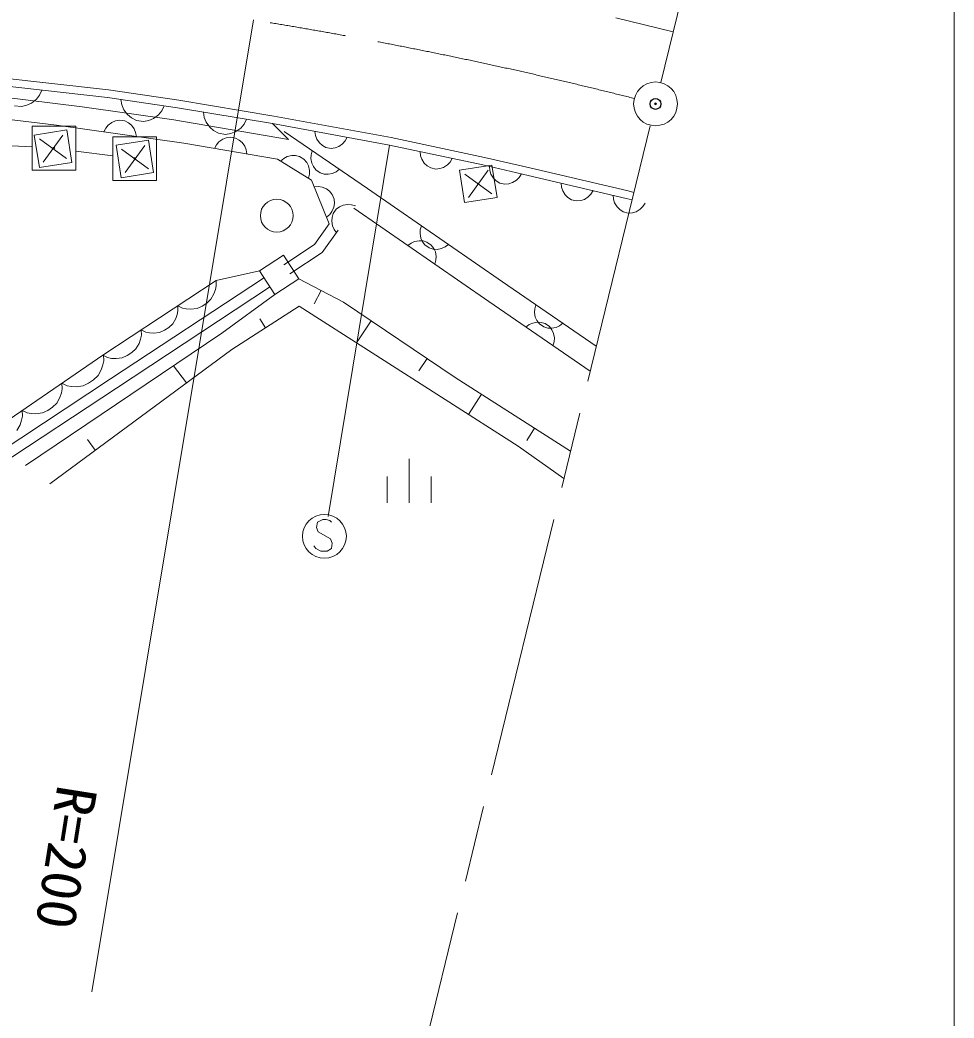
# Model space of a CAD drawing. Units: millimetres, scale not verified. Extents: x 40000 to 680000, y 20000 to 380000.
# Drawn here: x 536336 to 579000, y 241532 to 287112 of the extents above; entities that cross this region are included whole.
import ezdxf
from ezdxf.enums import TextEntityAlignment as Align

# ---------------------------------------------------------------- set-up
doc = ezdxf.new("R2010")
doc.units = ezdxf.units.MM
doc.header["$LTSCALE"] = 1000
doc.header["$PDMODE"] = 32
doc.header["$PDSIZE"] = 500
doc.linetypes.add('CHAIN', pattern=[18.5, 12, -1.5, 3.5, -1.5])
for name, color, linetype, lineweight in [('M-BGD', 7, 'Continuous', 13), ('M-BGD-EXST', 7, 'Continuous', 13), ('M-BMK', 2, 'CHAIN', 13), ('M-BMK-ROW', 30, 'Continuous', 13), ('M-BMK-SRVR', 3, 'Continuous', 13), ('M-STR-HTXT', 7, 'Continuous', 13), ('M-STR-STRC', 7, 'Continuous', 13), ('M-TTL-BAND', 7, 'Continuous', 13)]:
    doc.layers.add(name, color=color, linetype=linetype, lineweight=lineweight)
doc.layers.add('M-OTRS', color=6, linetype='Continuous')
doc.styles.add('ＭＳ ゴシック', font='')
doc.styles.get('ＭＳ ゴシック').set_extended_font_data('MS Gothic')

msp = doc.modelspace()

# ---------------------------------------------------------------- linework, layer by layer
at = {"layer": 'M-BGD'}
for p, q in [((532352, 284462), (540331, 283567)), ((532352, 284462), (540331, 283567)), ((532387, 284810), (540375, 283914)), ((539180, 283151), (532312, 283991)), ((537088, 283488), (537229, 283673)), ((537229, 283673), (537335, 283903)), ((540331, 283567), (543537, 283104)), ((540331, 283567), (543537, 283104)), ((540375, 283914), (543595, 283449)), ((536089, 283198), (536407, 283162)), ((536407, 283162), (536654, 283215)), ((536654, 283215), (536867, 283312)), ((536867, 283312), (537088, 283488)), ((543370, 282547), (539180, 283151)), ((540944, 283479), (540989, 283230)), ((540989, 283230), (541079, 283015)), ((542810, 282967), (542924, 283193)), ((543537, 283104), (547868, 282380)), ((543537, 283104), (547868, 282380)), ((543595, 283449), (547926, 282725)), ((538003, 282312), (532199, 282984)), ((541079, 283015), (541249, 282788)), ((541249, 282788), (541429, 282641)), ((541429, 282641), (541655, 282527)), ((542221, 282526), (542436, 282617)), ((542436, 282617), (542663, 282786)), ((542663, 282786), (542810, 282967)), ((544716, 282907), (544756, 282657)), ((544756, 282657), (544841, 282440)), ((547931, 282724), (553289, 281745)), ((543820, 281479), (538003, 282312)), ((540254, 282171), (540169, 282002)), ((540364, 282307), (540254, 282171)), ((540534, 282434), (540364, 282307)), ((540695, 282502), (540534, 282434)), ((540882, 282536), (540695, 282502)), ((541120, 282502), (540882, 282536)), ((541289, 282417), (541120, 282502)), ((541425, 282307), (541289, 282417)), ((541552, 282137), (541425, 282307)), ((541655, 282527), (541972, 282481)), ((541972, 282481), (542221, 282526)), ((548598, 281652), (543370, 282547)), ((544841, 282440), (545005, 282210)), ((545005, 282210), (545183, 282058)), ((546189, 282012), (546419, 282176)), ((546419, 282176), (546570, 282354)), ((546570, 282354), (546689, 282577)), ((547868, 282380), (553221, 281401)), ((547868, 282380), (548598, 281652)), ((536991, 281854), (538473, 282089)), ((537226, 280373), (536991, 281854)), ((537400, 280613), (538298, 281849)), ((538473, 282089), (538707, 280607)), ((541620, 281976), (541552, 282137)), ((541654, 281789), (541620, 281976)), ((545183, 282058), (545406, 281940)), ((545406, 281940), (545722, 281887)), ((545761, 281729), (545599, 281665)), ((545722, 281887), (545972, 281926)), ((545949, 281758), (545761, 281729)), ((546186, 281718), (545949, 281758)), ((545972, 281926), (546189, 282012)), ((546353, 281628), (546186, 281718)), ((548405, 282015), (552210, 279417)), ((549807, 282026), (549833, 281838)), ((549833, 281838), (549895, 281674)), ((551191, 281590), (551282, 281756)), ((553289, 281745), (557548, 280830)), ((537231, 281680), (538467, 280782)), ((540726, 281388), (542207, 281623)), ((540961, 279907), (540726, 281388)), ((541135, 280147), (542033, 281383)), ((542207, 281623), (542442, 280141)), ((548104, 280754), (543820, 281479)), ((545312, 281409), (545223, 281242)), ((545426, 281542), (545312, 281409)), ((545599, 281665), (545426, 281542)), ((546486, 281515), (546353, 281628)), ((546609, 281342), (546486, 281515)), ((546672, 281179), (546609, 281342)), ((549895, 281674), (550016, 281499)), ((550016, 281499), (550147, 281384)), ((550147, 281384), (550313, 281293)), ((550313, 281293), (550549, 281249)), ((550549, 281249), (550737, 281276)), ((550737, 281276), (550901, 281338)), ((550901, 281338), (551075, 281458)), ((551075, 281458), (551191, 281590)), ((553221, 281401), (557470, 280489)), ((540966, 281214), (542202, 280316)), ((546702, 280991), (546672, 281179)), ((548384, 280793), (548238, 280671)), ((548539, 280873), (548384, 280793)), ((548746, 280922), (548539, 280873)), ((548920, 280920), (548746, 280922)), ((549105, 280877), (548920, 280920)), ((549309, 280751), (549105, 280877)), ((549636, 280957), (549626, 280782)), ((549626, 280782), (549665, 280573)), ((549688, 281139), (549636, 280957)), ((554612, 281103), (554633, 280914)), ((554633, 280914), (554690, 280748)), ((555982, 280624), (556079, 280788)), ((557548, 280830), (559622, 280356)), ((538707, 280607), (537226, 280373)), ((549650, 279801), (548104, 280754)), ((549431, 280605), (549309, 280751)), ((549512, 280450), (549431, 280605)), ((549561, 280244), (549512, 280450)), ((549665, 280573), (549738, 280415)), ((549738, 280415), (549853, 280263)), ((554690, 280748), (554805, 280570)), ((554805, 280570), (554933, 280451)), ((554933, 280451), (555096, 280354)), ((555096, 280354), (555331, 280304)), ((555331, 280304), (555519, 280325)), ((555519, 280325), (555685, 280381)), ((555685, 280381), (555863, 280496)), ((555863, 280496), (555982, 280624)), ((556412, 280251), (557893, 280486)), ((557470, 280489), (559542, 280015)), ((557775, 280419), (557793, 280230)), ((557893, 280486), (558128, 279004)), ((559622, 280356), (564114, 279304)), ((542442, 280141), (540961, 279907)), ((549515, 279884), (549559, 280069)), ((549559, 280069), (549561, 280244)), ((549853, 280263), (550051, 280128)), ((550051, 280128), (550234, 280076)), ((550234, 280076), (550409, 280066)), ((550409, 280066), (550617, 280105)), ((550617, 280105), (550776, 280178)), ((550776, 280178), (550927, 280293)), ((556646, 278770), (556412, 280251)), ((556652, 280077), (557888, 279179)), ((556821, 279010), (557719, 280246)), ((557793, 280230), (557848, 280064)), ((557848, 280064), (557960, 279884)), ((557960, 279884), (558087, 279763)), ((559017, 279796), (559139, 279923)), ((559139, 279923), (559237, 280085)), ((559542, 280015), (564028, 278964)), ((550464, 277796), (549650, 279801)), ((549964, 279506), (549775, 279493)), ((550137, 279479), (549964, 279506)), ((550332, 279396), (550137, 279479)), ((552210, 279417), (558373, 275155)), ((558087, 279763), (558249, 279665)), ((558249, 279665), (558483, 279611)), ((558483, 279611), (558671, 279629)), ((558671, 279629), (558838, 279684)), ((558838, 279684), (559017, 279796)), ((561055, 279661), (561072, 279472)), ((561072, 279472), (561126, 279305)), ((550472, 279291), (550332, 279396)), ((550595, 279147), (550472, 279291)), ((550685, 278924), (550595, 279147)), ((558128, 279004), (556646, 278770)), ((561126, 279305), (561238, 279125)), ((561238, 279125), (561363, 279003)), ((561363, 279003), (561525, 278904)), ((562114, 278920), (562294, 279032)), ((562294, 279032), (562416, 279157)), ((562416, 279157), (562515, 279319)), ((563433, 279115), (563448, 278925)), ((564028, 278964), (564293, 278897)), ((564114, 279304), (564376, 279237)), ((550588, 278367), (550671, 278562)), ((550671, 278562), (550698, 278735)), ((550698, 278735), (550685, 278924)), ((550936, 278583), (550783, 278471)), ((551096, 278653), (550936, 278583)), ((551305, 278689), (551096, 278653)), ((551480, 278675), (551305, 278689)), ((551661, 278620), (551480, 278675)), ((551584, 278512), (557750, 274248)), ((561525, 278904), (561758, 278849)), ((561758, 278849), (561947, 278866)), ((561947, 278866), (562114, 278920)), ((563448, 278925), (563498, 278758)), ((563498, 278758), (563607, 278576)), ((563607, 278576), (563730, 278452)), ((564661, 278464), (564785, 278587)), ((564785, 278587), (564888, 278747)), ((550339, 278104), (550483, 278227)), ((550483, 278227), (550588, 278367)), ((550589, 278093), (550575, 277919)), ((550644, 278275), (550589, 278093)), ((550783, 278471), (550644, 278275)), ((563730, 278452), (563890, 278349)), ((563890, 278349), (564123, 278291)), ((564123, 278291), (564312, 278305)), ((564312, 278305), (564479, 278355)), ((564479, 278355), (564661, 278464)), ((550464, 277796), (549791, 276855)), ((550575, 277919), (550611, 277710)), ((550611, 277710), (550681, 277550)), ((554675, 277712), (554622, 277530)), ((550870, 277505), (550143, 276489)), ((550681, 277550), (550793, 277397)), ((554622, 277530), (554610, 277355)), ((554610, 277355), (554649, 277147)), ((554649, 277147), (554721, 276987)), ((549791, 276855), (548389, 275935)), ((554202, 276920), (554051, 276807)), ((554362, 276993), (554202, 276920)), ((554570, 277031), (554362, 276993)), ((554745, 277019), (554570, 277031)), ((554721, 276987), (554835, 276836)), ((554927, 276966), (554745, 277019)), ((554835, 276836), (555032, 276699)), ((555124, 276830), (554927, 276966)), ((555032, 276699), (555214, 276646)), ((555238, 276678), (555124, 276830)), ((555311, 276519), (555238, 276678)), ((555389, 276635), (555597, 276673)), ((555597, 276673), (555757, 276745)), ((555757, 276745), (555909, 276859)), ((548370, 276364), (547280, 275655)), ((549068, 275291), (548370, 276364)), ((550143, 276489), (548664, 275517)), ((555214, 276646), (555389, 276635)), ((555349, 276310), (555311, 276519)), ((555337, 276136), (555349, 276310)), ((555284, 275953), (555337, 276136)), ((547464, 275326), (540468, 270717)), ((545292, 275220), (547280, 275655)), ((547280, 275655), (547978, 274582)), ((540119, 271798), (545292, 275220)), ((547739, 274908), (540743, 270300)), ((545265, 274799), (545301, 274974)), ((545301, 274974), (545290, 275218)), ((547978, 274582), (549068, 275291)), ((551108, 274226), (549068, 275291)), ((558373, 275155), (562657, 272211)), ((545054, 274357), (545195, 274601)), ((545195, 274601), (545265, 274799)), ((545560, 272810), (547978, 274582)), ((550088, 274759), (549769, 274149)), ((543549, 273827), (543539, 274060)), ((543539, 274060), (543759, 273954)), ((543759, 273954), (543934, 273919)), ((544144, 273906), (544423, 273940)), ((544423, 273940), (544657, 274044)), ((544657, 274044), (544867, 274183)), ((544867, 274183), (545054, 274357)), ((546014, 272067), (549092, 274039)), ((549092, 274039), (559093, 267641)), ((556213, 270791), (551108, 274226)), ((557750, 274248), (562378, 271068)), ((559897, 274108), (559845, 273925)), ((543448, 273472), (543515, 273661)), ((543515, 273661), (543549, 273827)), ((543934, 273919), (544144, 273906)), ((559845, 273925), (559834, 273751)), ((559834, 273751), (559873, 273542)), ((559873, 273542), (559945, 273383)), ((542935, 272942), (543135, 273074)), ((543135, 273074), (543314, 273240)), ((543314, 273240), (543448, 273472)), ((547553, 273053), (547288, 273467)), ((552384, 273367), (551709, 272365)), ((559597, 273197), (559446, 273083)), ((559756, 273270), (559597, 273197)), ((559965, 273309), (559756, 273270)), ((559945, 273383), (560060, 273231)), ((560140, 273298), (559965, 273309)), ((560060, 273231), (560257, 273096)), ((560322, 273245), (560140, 273298)), ((560257, 273096), (560440, 273043)), ((560520, 273109), (560322, 273245)), ((560440, 273043), (560614, 273032)), ((560634, 272958), (560520, 273109)), ((560614, 273032), (560823, 273071)), ((560823, 273071), (560982, 273144)), ((560982, 273144), (561133, 273258)), ((536587, 266763), (545560, 272810)), ((541845, 272538), (541881, 272712)), ((541881, 272712), (541870, 272957)), ((541870, 272957), (542081, 272856)), ((542081, 272856), (542247, 272822)), ((542247, 272822), (542447, 272810)), ((542447, 272810), (542713, 272843)), ((542713, 272843), (542935, 272942)), ((560707, 272799), (560634, 272958)), ((560745, 272590), (560707, 272799)), ((560735, 272416), (560745, 272590)), ((541634, 272096), (541775, 272340)), ((541775, 272340), (541845, 272538)), ((560682, 272233), (560735, 272416)), ((534615, 268035), (540119, 271798)), ((537698, 265929), (546014, 272067)), ((540119, 271798), (540340, 271693)), ((540162, 271549), (540146, 271817)), ((540340, 271693), (540514, 271657)), ((540724, 271645), (541004, 271679)), ((541004, 271679), (541237, 271783)), ((541237, 271783), (541447, 271922)), ((541447, 271922), (541634, 272096)), ((540052, 271140), (540126, 271358)), ((540126, 271358), (540162, 271549)), ((540514, 271657), (540724, 271645)), ((543935, 270533), (543353, 271322)), ((554936, 271650), (554556, 271084)), ((539700, 270676), (539902, 270870)), ((539902, 270870), (540052, 271140)), ((561486, 267423), (556213, 270791)), ((540468, 270717), (534974, 267092)), ((540744, 270300), (535249, 266674)), ((538263, 270263), (538247, 270519)), ((538247, 270519), (538491, 270407)), ((538491, 270407), (538683, 270371)), ((538683, 270371), (538913, 270361)), ((538913, 270361), (539218, 270403)), ((539218, 270403), (539472, 270521)), ((539472, 270521), (539700, 270676)), ((538014, 269613), (538157, 269871)), ((538157, 269871), (538228, 270079)), ((538228, 270079), (538263, 270263)), ((557422, 270018), (556829, 269089)), ((537603, 269279), (537821, 269428)), ((537821, 269428), (538014, 269613)), ((536412, 268838), (536447, 269021)), ((536447, 269021), (536431, 269277)), ((536431, 269277), (536665, 269170)), ((536665, 269170), (536848, 269136)), ((536848, 269136), (537068, 269126)), ((537068, 269126), (537360, 269166)), ((537360, 269166), (537603, 269279)), ((536198, 268371), (536341, 268629)), ((536341, 268629), (536412, 268838)), ((559842, 268473), (559483, 267910)), ((539777, 267463), (539420, 267947)), ((559093, 267641), (561180, 266174)), ((554112, 267065), (554112, 265065)), ((553112, 266265), (553112, 265065)), ((555112, 266265), (555112, 265065))]:
    msp.add_line(p, q, dxfattribs=at)
msp.add_circle((548066, 278174), 750, dxfattribs=at)
at = {"layer": 'M-BGD-EXST'}
for p, q in [((553221, 281401), (550411, 264430)), ((549923, 264172), (549883, 263932)), ((549883, 263932), (549963, 263732)), ((550163, 264292), (549923, 264172)), ((550323, 264292), (550163, 264292)), ((550483, 264252), (550323, 264292)), ((550563, 264172), (550483, 264252)), ((549963, 263732), (550523, 263412)), ((549843, 262972), (549763, 263092)), ((550523, 263412), (550603, 263212)), ((550603, 263212), (550563, 262972)), ((550083, 262852), (549843, 262972)), ((550363, 262852), (550083, 262852)), ((550563, 262972), (550363, 262852))]:
    msp.add_line(p, q, dxfattribs=at)
msp.add_circle((550243, 263532), 1000, dxfattribs=at)
at = {"layer": 'M-BMK'}
for p, q in [((565602, 284251), (573310, 315762)), ((553475, 234673), (565127, 282308))]:
    msp.add_line(p, q, dxfattribs=at)
msp.add_arc((515377, 89627), 200000, 75.81249, 80.90298, dxfattribs=at)
at = {"layer": 'M-BMK-ROW'}
for p, q in [((536888, 280255), (536888, 282255)), ((536888, 282255), (538888, 282255)), ((538888, 282255), (538888, 280255)), ((529691, 281723), (536888, 281312)), ((540575, 279780), (540575, 281780)), ((540575, 281780), (542575, 281780)), ((542575, 281780), (542575, 279780)), ((538888, 281126), (540575, 280909)), ((538888, 280255), (536888, 280255)), ((542575, 279780), (540575, 279780))]:
    msp.add_line(p, q, dxfattribs=at)
for centre in [(537888, 281255), (541575, 280780)]:
    msp.add_circle(centre, 40, dxfattribs=at)
at = {"layer": 'M-BMK-SRVR'}
for radius in [1000, 40]:
    msp.add_circle((565365, 283280), radius, dxfattribs=at)
at = {"layer": 'M-OTRS'}
msp.add_point((565365, 283280), dxfattribs=at)
at = {"layer": 'M-STR-HTXT'}
msp.add_line((546998, 287112), (539623, 242722), dxfattribs=at)
at = {"layer": 'M-STR-STRC'}
msp.add_line((566170, 286574), (563549, 287203), dxfattribs=at)
at = {"layer": 'M-TTL-BAND'}
msp.add_line((579000, 20000), (579000, 370000), dxfattribs=at)

# ---------------------------------------------------------------- texts
at = {"layer": 'M-STR-HTXT', "style": 'ＭＳ ゴシック', "width": 1.05}
msp.add_text('R=200', height=1833, rotation=261, dxfattribs=at).set_placement((537518, 252325), align=Align.BOTTOM_LEFT)

doc.saveas('drawing.dxf')
